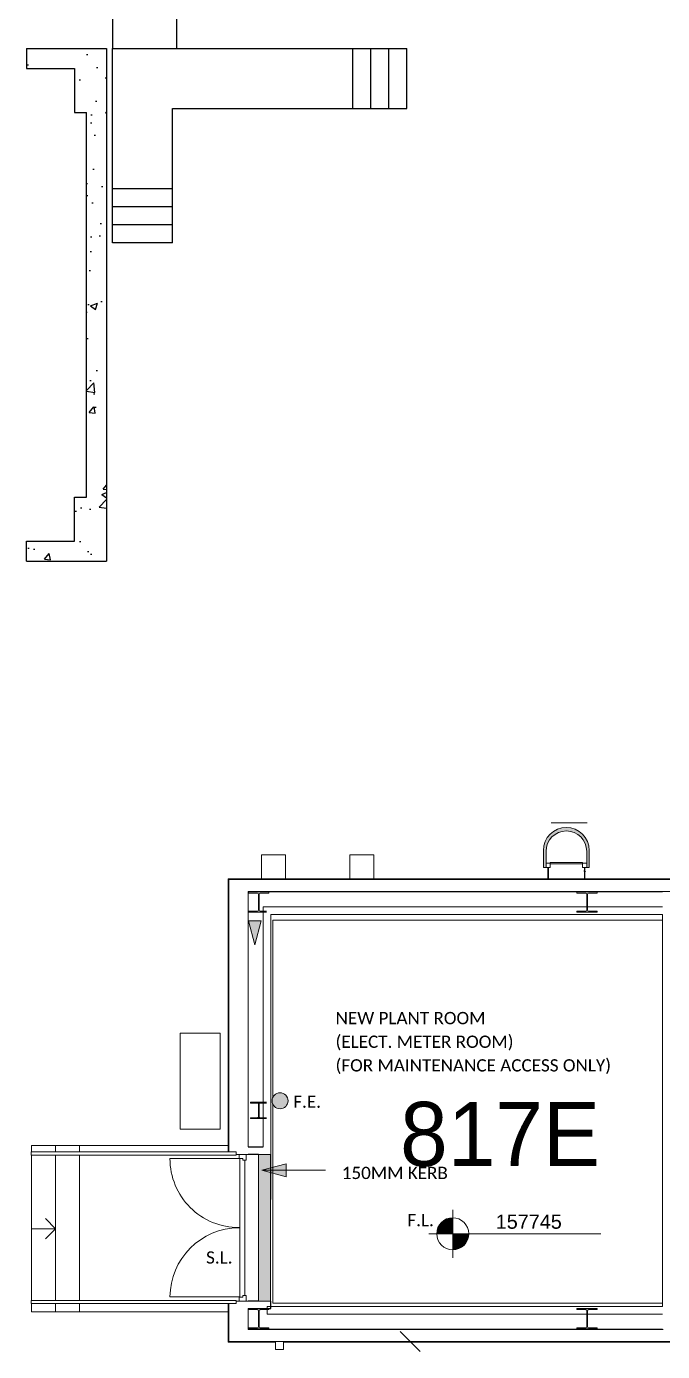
# Model space of a CAD drawing. Header units: millimetres. Extents: x -68474 to 329073, y -131063 to 73864.
# Drawn here: x 149000 to 156943, y -36864 to -20325 of the extents above; entities that cross this region are included whole.
import ezdxf

# ---------------------------------------------------------------- set-up
doc = ezdxf.new("R2010")
doc.units = ezdxf.units.MM
doc.header["$LTSCALE"] = 2000
doc.header["$MEASUREMENT"] = 0
doc.linetypes.add('Overhead', pattern=[4, 2.5, -1.5])
for name, color, linetype, lineweight in [('A-ANNO-DIMS', 211, 'Continuous', 5), ('A-CLNG', 13, 'Continuous', 15), ('A-DETL', 90, 'Continuous', 15), ('A-DETL-GENF', 92, 'Continuous', 15), ('A-DOOR', 31, 'Continuous', 13), ('A-DOOR-FRAM', 31, 'Continuous', 15), ('A-FLOR', 192, 'Continuous', 13), ('A-FLOR-HRAL', 11, 'Continuous', 13), ('A-GENM', 13, 'Continuous', 15), ('A-WALL', 113, 'Continuous', 13), ('G-ANNO-DIMS', 111, 'Continuous', 5), ('G-ANNO-TEXT', 231, 'Continuous', 5), ('I-WALL', 2, 'Continuous', 13), ('S-BEAM', 12, 'Continuous', 13), ('S-COLS', 52, 'Continuous', 13), ('S-STRS', 31, 'Continuous', 15), ('S-STRS-ANNO', 31, 'Continuous', 15)]:
    doc.layers.add(name, color=color, linetype=linetype, lineweight=lineweight)
doc.layers.add('AR-ROOM', color=15, linetype='Continuous')
doc.layers.add('AR-WALL', color=137, linetype='Continuous')
doc.styles.add('Arial_2', font='arial.ttf', dxfattribs={"height": 177.035928})
doc.styles.add('Calibri_1', font='calibri.ttf', dxfattribs={"height": 153.100159})
doc.styles.add('s5157a$0$STANDARD', font='txt')

# ---------------------------------------------------------------- blocks, each defined once
blk = doc.blocks.new('Basic Wall _ A-Wall-External-CompositeCladdingSheetingRail - ___-7734479-Level 8_GBP Copy 2')
at = {"layer": 'A-WALL', "color": 55}
for p, q in [((151527, -30972), (151518, -30964)), ((151527, -30964), (151518, -30964)), ((151528, -30972), (151527, -30972)), ((155510, -30964), (151528, -30964)), ((171775, -30972), (151528, -30972)), ((155967, -30964), (155517, -30964)), ((171775, -30964), (155974, -30964)), ((171785, -30964), (171775, -30964)), ((171777, -30972), (171775, -30972)), ((171784, -30964), (171776, -30972)), ((156943, -31126), (151767, -31126)), ((171535, -31126), (157133, -31126))]:
    blk.add_line(p, q, dxfattribs=at)
at = {"layer": 'A-WALL', "color": 55, "flags": 128}
for points in [[(151528, -30974), (151528, -30973), (151528, -30973), (151528, -30973), (151528, -30973), (151528, -30973), (151527, -30972), (151527, -30972), (151527, -30972), (151527, -30972), (151527, -30972), (151527, -30972)], [(171777, -30972), (171777, -30972), (171777, -30972), (171777, -30972), (171776, -30972), (171776, -30972), (171776, -30973), (171776, -30973), (171775, -30973), (171775, -30973), (171775, -30973), (171775, -30974)]]:
    blk.add_lwpolyline(points, dxfattribs=at)
blk = doc.blocks.new('Basic Wall _ A-Wall-External-CompositeCladdingSheetingRail - ___-7734481-Level 8_GBP Copy 2')
at = {"layer": 'A-WALL', "color": 55}
for p, q in [((151767, -36587), (156943, -36587)), ((157133, -36587), (157223, -36587)), ((157223, -36587), (157223, -36589)), ((159053, -36589), (159053, -36587)), ((159053, -36587), (162425, -36587)), ((162450, -36587), (164782, -36587)), ((164782, -36587), (164782, -36589)), ((166612, -36589), (166612, -36587)), ((166612, -36587), (171535, -36587)), ((151518, -36749), (151527, -36741)), ((151518, -36749), (152107, -36749)), ((151527, -36741), (152107, -36741)), ((152207, -36741), (156500, -36741)), ((152207, -36749), (156500, -36749)), ((156500, -36741), (157223, -36741)), ((156500, -36749), (157223, -36749)), ((157223, -36739), (157223, -36741)), ((157223, -36741), (157223, -36749)), ((159053, -36741), (159053, -36739)), ((159053, -36741), (159300, -36741)), ((159053, -36749), (159053, -36741)), ((159053, -36749), (159300, -36749)), ((159300, -36741), (164560, -36741)), ((159300, -36749), (164560, -36749)), ((164560, -36741), (164782, -36741)), ((164560, -36749), (164782, -36749)), ((164782, -36739), (164782, -36741)), ((164782, -36741), (164782, -36749)), ((166612, -36741), (166612, -36739)), ((166612, -36741), (167360, -36741)), ((166612, -36749), (166612, -36741)), ((166612, -36749), (167360, -36749)), ((167360, -36741), (171155, -36741)), ((167360, -36749), (171155, -36749)), ((171255, -36741), (171777, -36741)), ((171255, -36749), (171785, -36749)), ((171776, -36741), (171785, -36749))]:
    blk.add_line(p, q, dxfattribs=at)
at = {"layer": 'A-WALL', "color": 55, "flags": 128}
for points in [[(151527, -36741), (151527, -36741), (151527, -36741), (151527, -36741), (151527, -36741), (151527, -36741), (151528, -36740), (151528, -36740), (151528, -36740), (151528, -36740), (151528, -36740), (151528, -36739)], [(171775, -36739), (171775, -36740), (171775, -36740), (171775, -36740), (171776, -36740), (171776, -36740), (171776, -36741), (171776, -36741), (171777, -36741), (171777, -36741), (171777, -36741), (171777, -36741)]]:
    blk.add_lwpolyline(points, dxfattribs=at)
blk = doc.blocks.new('UC-Universal Columns-Column - UC254x254x73-7511566-Level 8_GBP Copy 2')
at = {"layer": 'S-COLS'}
blk.add_hatch(color=250, dxfattribs=at).paths.add_polyline_path([(97, -127), (98, -127), (98, -113), (17, -113), (8, -109), (4, -100), (4, 100), (9, 110), (17, 113), (127, 113), (127, 127), (-127, 127), (-127, 113), (-17, 113), (-8, 109), (-4, 100), (-4, -100), (-8, -109), (-17, -113), (-127, -113), (-127, -127), (62, -127)], flags=0)
at = {"layer": 'S-COLS', "color": 8, "lineweight": 15}
for p, q in [((127, 127), (-127, 127)), ((-127, 127), (-127, 113)), ((-127, 113), (-17, 113)), ((-4, 100), (-4, -100)), ((4, -100), (4, 100)), ((17, 113), (127, 113)), ((127, 113), (127, 127)), ((-17, -113), (-127, -113)), ((-127, -113), (-127, -127)), ((-127, -127), (98, -127)), ((98, -113), (17, -113))]:
    blk.add_line(p, q, dxfattribs=at)
for centre, start, end in [((-17, 100), 0, 90), ((17, 100), 90, 180), ((-17, -100), 270, 0), ((17, -100), 180, 270)]:
    blk.add_arc(centre, 12.7, start, end, dxfattribs=at)
blk = doc.blocks.new('UC-Universal Columns-Column - UC254x254x73-V1-Level 8_GBP Copy 2')
at = {"layer": 'S-COLS'}
blk.add_hatch(color=250, dxfattribs=at).paths.add_polyline_path([(-127, -127), (127, -127), (127, -113), (17, -113), (8, -109), (4, -100), (4, 100), (9, 110), (17, 113), (127, 113), (127, 127), (-127, 127), (-127, 113), (-17, 113), (-8, 109), (-4, 100), (-4, -100), (-8, -109), (-17, -113), (-127, -113)], flags=0)
at = {"layer": 'S-COLS', "color": 8, "lineweight": 15}
for p, q in [((127, 127), (-127, 127)), ((-127, 127), (-127, 113)), ((-127, 113), (-17, 113)), ((-4, 100), (-4, -100)), ((4, -100), (4, 100)), ((17, 113), (127, 113)), ((127, 113), (127, 127)), ((-17, -113), (-127, -113)), ((-127, -113), (-127, -127)), ((-127, -127), (127, -127)), ((127, -113), (17, -113)), ((127, -127), (127, -113))]:
    blk.add_line(p, q, dxfattribs=at)
for centre, start, end in [((-17, 100), 0, 90), ((17, 100), 90, 180), ((-17, -100), 270, 0), ((17, -100), 180, 270)]:
    blk.add_arc(centre, 12.7, start, end, dxfattribs=at)
blk = doc.blocks.new('UC-Universal Columns-Column - UC254x254x73-7511749-Level 8_GBP Copy 2')
at = {"layer": 'S-COLS'}
blk.add_hatch(color=250, dxfattribs=at).paths.add_polyline_path([(-127, -127), (127, -127), (127, -113), (17, -113), (8, -109), (4, -100), (4, 100), (9, 110), (17, 113), (127, 113), (127, 127), (-127, 127), (-127, 113), (-17, 113), (-8, 109), (-4, 100), (-4, -100), (-8, -109), (-17, -113), (-127, -113)], flags=0)
at = {"layer": 'S-COLS', "color": 8, "lineweight": 15}
for p, q in [((127, 127), (-127, 127)), ((-127, 127), (-127, 113)), ((-127, 113), (-17, 113)), ((-4, 100), (-4, -100)), ((4, -100), (4, 100)), ((17, 113), (127, 113)), ((127, 113), (127, 127)), ((-17, -113), (-127, -113)), ((-127, -113), (-127, -127)), ((-127, -127), (127, -127)), ((127, -113), (17, -113)), ((127, -127), (127, -113))]:
    blk.add_line(p, q, dxfattribs=at)
for centre, start, end in [((-17, 100), 0, 90), ((17, 100), 90, 180), ((-17, -100), 270, 0), ((17, -100), 180, 270)]:
    blk.add_arc(centre, 12.7, start, end, dxfattribs=at)
blk = doc.blocks.new('UC-Universal Columns-Column - UC203x203x46-7477390-Level 8_GBP Copy 2')
at = {"layer": 'S-COLS'}
blk.add_hatch(color=250, dxfattribs=at).paths.add_polyline_path([(-102, -102), (98, -101), (98, -91), (14, -91), (7, -88), (4, -80), (4, 80), (7, 88), (14, 91), (98, 91), (98, 102), (-102, 102), (-102, 91), (-14, 91), (-7, 88), (-4, 80), (-4, -80), (-7, -88), (-15, -91), (-102, -91)], flags=0)
at = {"layer": 'S-COLS', "color": 8, "lineweight": 15}
for p, q in [((98, 102), (-102, 102)), ((-102, 102), (-102, 91)), ((-102, 91), (-14, 91)), ((-4, 80), (-4, -80)), ((4, -80), (4, 80)), ((14, 91), (98, 91)), ((-14, -91), (-102, -91)), ((-102, -91), (-102, -102)), ((-102, -102), (98, -102)), ((98, -91), (14, -91))]:
    blk.add_line(p, q, dxfattribs=at)
for centre, start, end in [((-14, 80), 0, 90), ((14, 80), 90, 180), ((-14, -80), 270, 0), ((14, -80), 180, 270)]:
    blk.add_arc(centre, 10.2, start, end, dxfattribs=at)
blk = doc.blocks.new('Basic Wall _ A-Wall-External-CompositeCladdingSheetingRail 3 - ___-7734507-Level 8_GBP Copy 2')
at = {"layer": 'A-WALL', "color": 55}
for p, q in [((151518, -30964), (151527, -30972)), ((151518, -34297), (151518, -30964)), ((151527, -30972), (151527, -34296)), ((151518, -34372), (151518, -34297)), ((151527, -34297), (151527, -34372)), ((151518, -36387), (151518, -36266)), ((151527, -36266), (151527, -36387)), ((151518, -36749), (151518, -36387)), ((151527, -36387), (151527, -36741)), ((151527, -36741), (151518, -36749))]:
    blk.add_line(p, q, dxfattribs=at)
at = {"layer": 'A-WALL', "color": 55, "flags": 128}
for points in [[(151527, -30972), (151527, -30972), (151527, -30972), (151527, -30972), (151527, -30972), (151527, -30972), (151528, -30973), (151528, -30973), (151528, -30973), (151528, -30973), (151528, -30973), (151528, -30974)], [(151528, -36739), (151528, -36740), (151528, -36740), (151528, -36740), (151528, -36740), (151528, -36740), (151527, -36741), (151527, -36741), (151527, -36741), (151527, -36741), (151527, -36741), (151527, -36741)]]:
    blk.add_lwpolyline(points, dxfattribs=at)
blk = doc.blocks.new('Basic Wall _ A-Drywall-Internal-120mm with Insu-Type 3 - ___-7400366-Level 8_GBP Copy 2')
at = {"layer": 'I-WALL', "color": 55}
blk.add_line((156943, -36587), (156943, -36589), dxfattribs=at)
blk = doc.blocks.new('Doors_ExtDbl_Flush_without louver - 1830x2400mm-7869281-Level 8_GBP Copy 2')
at = {"layer": 'A-DOOR', "color": 55}
for p, q in [((-863, -856), (-863, 6)), ((864, -856), (864, 6))]:
    blk.add_line(p, q, dxfattribs=at)
for centre, start, end in [((-863, 6), 270, 0), ((864, 6), 180, 270)]:
    blk.add_arc(centre, 862, start, end, dxfattribs=at)
at = {"layer": 'A-DOOR-FRAM', "color": 8}
for p, q in [((-844, 95), (-915, 95)), ((-915, 95), (-915, 6)), ((-915, 6), (-866, 6)), ((-866, 6), (-866, 53)), ((-866, 53), (-844, 53)), ((-844, 53), (-844, 95)), ((915, 95), (844, 95)), ((844, 95), (844, 53)), ((844, 53), (866, 53)), ((866, 53), (866, 6)), ((866, 6), (915, 6)), ((915, 6), (915, 95))]:
    blk.add_line(p, q, dxfattribs=at)
blk = doc.blocks.new('Railing - Railing-7439280-Level 8_GBP Copy 2')
at = {"layer": 'A-FLOR-HRAL', "color": 55}
for p, q in [((149059, -36266), (149059, -36226)), ((150001, -36226), (149059, -36226)), ((150001, -36266), (149059, -36266)), ((151617, -36226), (150001, -36226)), ((151617, -36266), (150001, -36266)), ((151617, -36226), (151617, -36266))]:
    blk.add_line(p, q, dxfattribs=at)
blk = doc.blocks.new('Railing - Railing-7439652-Level 8_GBP Copy 2')
at = {"layer": 'A-FLOR-HRAL', "color": 55}
for p, q in [((149059, -34412), (149059, -34372)), ((150001, -34372), (149059, -34372)), ((151619, -34372), (150001, -34372)), ((151619, -34372), (151619, -34412)), ((150001, -34412), (149059, -34412)), ((151619, -34412), (150001, -34412))]:
    blk.add_line(p, q, dxfattribs=at)
blk = doc.blocks.new('RYD_Downpipe-Hopper - Downpipe-7831580-Level 8_GBP Copy 2')
at = {"layer": 'A-GENM'}
for p, q in [((175, 175), (75, 175)), ((75, 175), (75, 75)), ((175, 75), (175, 175)), ((75, 75), (175, 75))]:
    blk.add_line(p, q, dxfattribs=at)
blk = doc.blocks.new('Cotterman_Roof_ladder_with_walk-thru_17671 - Cotterman_Roof_ladder_with_walk-thru_17671-7833352-Level 8_GBP Copy 2')
at = {"layer": 'A-GENM'}
h = blk.add_hatch(color=201, dxfattribs=at)
h.paths.add_polyline_path([(-232, 77), (-225, 77), (-225, 88), (-232, 88), (-232, 81), (-276, 81), (-276, 77), (-262, 77)], flags=0)
h.paths.add_polyline_path([(227, 77), (276, 77), (276, 81), (232, 81), (232, 88), (225, 88), (225, 77)], flags=0)
for p, q in [((-203, 278), (-254, 278)), ((-254, 227), (-203, 227)), ((-232, 227), (-232, 88)), ((-225, 88), (-225, 227)), ((203, 289), (-203, 289)), ((-203, 278), (-203, 289)), ((-203, 227), (-203, 278)), ((-203, 270), (203, 270)), ((203, 289), (203, 278)), ((254, 278), (203, 278)), ((203, 278), (203, 227)), ((203, 227), (254, 227)), ((225, 227), (225, 88)), ((232, 88), (232, 227)), ((-232, 81), (-276, 81)), ((-276, 81), (-276, 75)), ((-232, 88), (-232, 81)), ((-225, 75), (-225, 88)), ((225, 88), (225, 75)), ((232, 81), (232, 88)), ((276, 81), (232, 81)), ((276, 75), (276, 81))]:
    blk.add_line(p, q, dxfattribs=at)
blk = doc.blocks.new('Basic Wall _ A-Drywall-Internal-120mm with Insu-Type 3 - ___-7865473-Level 8_GBP Copy 2')
at = {"layer": 'I-WALL', "color": 55}
blk.add_line((156943, -36304), (156943, -31409), dxfattribs=at)
blk = doc.blocks.new('Spot Elevations - Spot Elevation - Target Filled-23738-Level 8_GBP Copy 2')
at = {"layer": 'G-ANNO-DIMS'}
h = blk.add_hatch(color=256, dxfattribs=at)
edge = h.paths.add_edge_path(flags=0)
edge.add_line((-2, 0), (-4, 0))
edge.add_arc((-2, 0), 2, 90, 180, ccw=False)
edge.add_line((-2, 2), (-2, 0))
h = blk.add_hatch(color=256, dxfattribs=at)
edge = h.paths.add_edge_path(flags=0)
edge.add_line((-2, 0), (0, 0))
edge.add_arc((-2, 0), 2, 270, 360, ccw=False)
edge.add_line((-2, -2), (-2, 0))
at = {"layer": 'G-ANNO-DIMS', "lineweight": 15}
for p, q in [((-2, -3), (-2, 3)), ((-5, 0), (12, 0))]:
    blk.add_line(p, q, dxfattribs=at)
blk.add_circle((-2, 0), 2, dxfattribs=at)
blk = doc.blocks.new('_Oblique')
at = {"color": 0, "linetype": 'ByBlock', "lineweight": -2}
blk.add_line((-0.5, -0.5), (0.5, 0.5), dxfattribs=at)

msp = doc.modelspace()

# ---------------------------------------------------------------- hatches: boundary and pattern name
at = {"layer": 'A-DETL-GENF'}
for color, points in [(201, [(155488, -30821.1), (155488, -30621.1), (155493.5, -30568.3), (155509.9, -30517.8), (155538.8, -30469.3), (155572, -30432.4), (155615, -30401.2), (155663.5, -30379.6), (155715.4, -30368.5), (155771.2, -30369.1), (155820.5, -30379.6), (155869, -30401.2), (155911.9, -30432.4), (155947.5, -30471.8), (155974, -30517.8), (155990.4, -30568.3), (155996, -30621.1), (155996, -30821.1), (156027.5, -30821.1), (156027.5, -30608.8), (156021.3, -30550.1), (156002.8, -30493.2), (155972.9, -30441.3), (155932.8, -30396.9), (155884.4, -30361.7), (155829.8, -30337.4), (155771.2, -30324.9), (155711.4, -30324.9), (155652.9, -30337.4), (155598.2, -30361.7), (155549.8, -30396.9), (155509.7, -30441.3), (155479.8, -30493.2), (155461.3, -30550.1), (155455.1, -30609.6), (155455.1, -30821.1)]), (7, [(151895.9, -36234.4), (152045.9, -36234.4), (152045.9, -34404.4), (151895.9, -34404.4), (151895.9, -35619.8)])]:
    msp.add_hatch(color=color, dxfattribs=at).paths.add_polyline_path(points, flags=0)
at = {"layer": 'A-DETL-GENF', "lineweight": 50}
h = msp.add_hatch(dxfattribs=at)
h.set_pattern_fill('FP_1', color=135, style=0, pattern_type=2)
h.set_pattern_definition([(45, (6600, -1200), (-424.264, 424.264), [])])
h.paths.add_polyline_path([(155510.2, -30960.9), (155516.5, -30960.9), (155516.5, -30821.1), (155538.8, -30821.1), (155538.8, -30778.7), (155945.2, -30778.7), (155945.2, -30821.1), (155967.4, -30821.1), (155967.4, -30960.9), (155973.7, -30960.9), (155973.7, -30821.1), (155996, -30821.1), (155996, -30770.3), (155945.2, -30770.3), (155945.2, -30759.6), (155538.8, -30759.9), (155538.8, -30770.3), (155488, -30770.3), (155488, -30821.1), (155510.2, -30821.1), (155510.2, -30882)], flags=0)
at = {"layer": 'A-DETL-GENF'}
h = msp.add_hatch(color=1, dxfattribs=at)
h.paths.add_polyline_path([(163958.7, -36214.4), (163984.6, -36211), (164008.7, -36201), (164029.4, -36185.1), (164045.3, -36164.4), (164055.3, -36140.3), (164058.7, -36114.4), (164055.3, -36088.5), (164045.3, -36064.4), (164029.4, -36043.7), (164008.7, -36027.8), (163984.6, -36017.8), (163958.7, -36014.4), (163932.8, -36017.8), (163908.7, -36027.8), (163888, -36043.7), (163872.1, -36064.4), (163862.1, -36088.5), (163858.7, -36114.4), (163862.1, -36140.3), (163872.1, -36164.4), (163888, -36185.1), (163908.7, -36201), (163932.8, -36211)], flags=0)
h.paths.add_polyline_path([(152166, -33835.1), (152191.8, -33831.7), (152216, -33821.7), (152236.7, -33805.8), (152252.6, -33785.1), (152262.6, -33761), (152266, -33735.1), (152262.6, -33709.2), (152252.6, -33685.1), (152236.7, -33664.4), (152216, -33648.5), (152191.8, -33638.5), (152166, -33635.1), (152140.1, -33638.5), (152116, -33648.5), (152095.2, -33664.4), (152079.4, -33685.1), (152069.4, -33709.2), (152066, -33735.1), (152069.4, -33761), (152079.4, -33785.1), (152095.2, -33805.8), (152116, -33821.7), (152140.1, -33831.7)], flags=0)
at = {"layer": 'AR-WALL'}
h = msp.add_hatch(dxfattribs=at)
h.set_pattern_fill('AR-CONC', color=256, scale=5, style=0)
h.set_pattern_definition([(50, (35996.56, -88500.5), (910.9233, -79.6954), [95.25, -1047.75]), (355, (35996.6, -88500.5), (-176.214, 955.283), [76.2, -838.2]), (100.451, (36072.5, -88507.14), (734.7125, 875.5834), [80.95, -890.45]), (46.1842, (35996.6, -88246.5), (1355.395, -210.212), [142.875, -1571.625]), (96.6356, (36109.5, -88264), (1187.021, 1237.128), [121.425, -1335.675]), (351.184, (35996.6, -88246.5), (1187.023, 1237.126), [114.3, -1257.3]), (21, (36123.56, -88310), (758.0744, -511.3276), [95.25, -1047.75]), (326, (36123.6, -88310), (309.01, 920.94), [76.2, -838.2]), (71.4514, (36186.7, -88352.6), (1067.0825, 409.614), [80.95, -890.45]), (37.5, (35996.56, -88500.5), (15.443, 422.7752), [0, -828.04, 0, -850.9, 0, -841.375]), (7.5, (35996.56, -88500.5), (334.0983, 500.9029), [0, -485.14, 0, -808.99, 0, -320.675]), (327.5, (35713.35, -88500.5), (677.953, -28.6437), [0, -317.5, 0, -990.6, 0, -1314.45]), (317.5, (35586.35, -88500.5), (740.646, 127.1325), [0, -412.75, 0, -657.86, 0, -933.45])])
h.paths.add_polyline_path([(149599.9, -20850), (149599.9, -21400), (149749.9, -21400), (149749.9, -26200), (149599.9, -26200), (149599.9, -26750), (148999.9, -26750), (148999.9, -27000), (149999.9, -27000), (149999.9, -20600), (148999.9, -20600), (148999.9, -20850)])
at = {"layer": 'G-ANNO-TEXT'}
for points in [[(151852, -31788.6), (151932.3, -31488.6), (151771.6, -31488.6)], [(151940.9, -34601.8), (152240.9, -34682.2), (152240.9, -34521.5)]]:
    msp.add_hatch(color=90, dxfattribs=at).paths.add_polyline_path(points, flags=0)

# ---------------------------------------------------------------- linework, layer by layer
at = {"layer": 'A-ANNO-DIMS'}
msp.add_line((153765.9, -36739.4), (153942.7, -36739.4), dxfattribs=at)
at = {"layer": 'A-CLNG'}
for q in [(152051.8, -34404.4), (152045.9, -34968.2)]:
    msp.add_line((152051.8, -34968.2), q, dxfattribs=at)
at = {"layer": 'A-DETL', "lineweight": 13}
msp.add_line((155552.5, -30263.5), (156000, -30263.5), dxfattribs=at)
at = {"layer": 'A-DETL', "lineweight": 5}
for p, q in [((155455.1, -30609.6), (155455.1, -30821.1)), ((155488, -30821.1), (155488, -30621.1)), ((155996, -30621.1), (155996, -30821.1)), ((156027.5, -30821.1), (156027.5, -30609.6)), ((155455.1, -30821.1), (155488, -30821.1)), ((155996, -30821.1), (156027.5, -30821.1)), ((150920, -34090.7), (150920, -32890.7)), ((150920, -32890.7), (151420, -32890.7)), ((151420, -32890.7), (151420, -34090.7)), ((151420, -34090.7), (150920, -34090.7)), ((151895.9, -34404.4), (151895.9, -36234.4)), ((152045.9, -34404.4), (151895.9, -34404.4)), ((152045.9, -36234.4), (152045.9, -34404.4)), ((151895.9, -36234.4), (152045.9, -36234.4))]:
    msp.add_line(p, q, dxfattribs=at)
msp.add_circle((152166, -33735.1), 100, dxfattribs=at)
for centre, radius, start, end in [((155741.3, -30609.6), 286.2, 0, 180), ((155742, -30621.1), 254, 0, 180), ((152166, -33735.1), 100, 0, 180), ((152166, -33735.1), 100, 180, 0)]:
    msp.add_arc(centre, radius, start, end, dxfattribs=at)
at = {"layer": 'A-FLOR', "lineweight": 15}
for p, q in [((152236, -30666.4), (151936, -30666.4)), ((151936, -30666.4), (151936, -30963.5)), ((152236, -30963.5), (152236, -30666.4)), ((153336, -30666.4), (153036, -30666.4)), ((153036, -30666.4), (153036, -30963.5)), ((153336, -30963.5), (153336, -30666.4)), ((156942.5, -31480), (152075, -31480)), ((152075, -31480), (152075, -33695.6)), ((151420, -32890.7), (150920, -32890.7)), ((150920, -32890.7), (150920, -34090.7)), ((151420, -34090.7), (151420, -32890.7)), ((152075, -33774.6), (152075, -36259.4)), ((150920, -34090.7), (151420, -34090.7)), ((152075, -36259.4), (156942.5, -36259.4))]:
    msp.add_line(p, q, dxfattribs=at)
at = {"layer": 'A-WALL', "color": 8, "lineweight": 15}
for p, q in [((171775, -30973.5), (151528.5, -30973.5)), ((151528.5, -30973.5), (151528.5, -34371.6)), ((171535, -31123.5), (151767.5, -31123.5)), ((151767.5, -34309.4), (151767.5, -31123.5)), ((151957.5, -31367.9), (151957.5, -31313.5)), ((155995.7, -31313.5), (151957.5, -31313.5)), ((151957.5, -33753.4), (151957.5, -31382.1)), ((152052.5, -31408.5), (152052.5, -34404.4)), ((156942.5, -31408.5), (152052.5, -31408.5)), ((156942.5, -31313.5), (156004.3, -31313.5)), ((151957.5, -33945.6), (151957.5, -33764.4)), ((151957.5, -34309.4), (151957.5, -33956.6)), ((151618.5, -34404.4), (151653.5, -34404.4)), ((151742.5, -34404.4), (151767.5, -34404.4)), ((152052.5, -34404.4), (152045.9, -34404.4)), ((151528.5, -36266.3), (151528.5, -36739.4)), ((151653.5, -36234.4), (151617.5, -36234.4)), ((151767.5, -36234.4), (151742.5, -36234.4)), ((151767.5, -36589.4), (151767.5, -36329.4)), ((152005, -36304.4), (156942.5, -36304.4)), ((152005, -36328), (152005, -36304.4)), ((152005, -36399.4), (152005, -36342.2)), ((152005, -36399.4), (155995.7, -36399.4)), ((156942.5, -36399.4), (156004.3, -36399.4)), ((151767.5, -36589.4), (156952.5, -36589.4)), ((151528.5, -36739.4), (157222.8, -36739.4))]:
    msp.add_line(p, q, dxfattribs=at)
at = {"layer": 'A-WALL', "color": 10, "lineweight": 25}
for p, q in [((151767.5, -34309.4), (151957.5, -34309.4)), ((151895.9, -34404.4), (151767.5, -34404.4)), ((151895.9, -36234.4), (151767.5, -36234.4)), ((151767.5, -36329.4), (151772.7, -36329.4)), ((152027.3, -36329.4), (152052.5, -36329.4)), ((152052.5, -36234.4), (152045.9, -36234.4)), ((152052.5, -36329.4), (152052.5, -36234.4))]:
    msp.add_line(p, q, dxfattribs=at)
at = {"layer": 'A-WALL', "color": 55}
for p, q in [((151662.5, -36185.9), (151662.5, -34452.9)), ((151728.5, -34474.9), (151728.5, -36163.9))]:
    msp.add_line(p, q, dxfattribs=at)
at = {"layer": 'AR-WALL'}
for p, q in [((150875, -18200.1), (150875, -20600)), ((150075, -19800), (150075, -20600)), ((148999.9, -20600), (148999.9, -20850)), ((148999.9, -20600), (149999.9, -20600)), ((149999.9, -20600), (149999.9, -27000)), ((150075, -23025), (150075, -20600)), ((150075, -20600), (153750, -20600)), ((150075, -23025), (150075, -20600)), ((153075, -21350), (153075, -20600)), ((153300, -21350), (153300, -20600)), ((153525, -21350), (153525, -20600)), ((153750, -21350), (153750, -20600)), ((148999.9, -20850), (149599.9, -20850)), ((149599.9, -20850), (149599.9, -21400)), ((149599.9, -21400), (149749.9, -21400)), ((149749.9, -26200), (149749.9, -21400)), ((150825, -23025), (150825, -21350)), ((150825, -21350), (153750, -21350)), ((150825, -22350), (150075, -22350)), ((150825, -22575), (150075, -22575)), ((150825, -22800), (150075, -22800)), ((150825, -23025), (150075, -23025)), ((149599.9, -26200), (149749.9, -26200)), ((149599.9, -26750), (149599.9, -26200)), ((148999.9, -27000), (148999.9, -26750)), ((148999.9, -26750), (149599.9, -26750)), ((148999.9, -27000), (149999.9, -27000))]:
    msp.add_line(p, q, dxfattribs=at)
at = {"layer": 'G-ANNO-DIMS'}
for p, q in [((156173.3, -35394.5), (154522.5, -35394.5)), ((154773.9, -35394.5), (156173.3, -35394.5))]:
    msp.add_line(p, q, dxfattribs=at)
at = {"layer": 'G-ANNO-TEXT', "color": 90}
for p, q in [((151932.3, -31488.6), (151771.6, -31488.6)), ((151771.6, -31488.6), (151852, -31788.6)), ((151852, -31788.6), (151932.3, -31488.6)), ((152240.9, -34521.5), (151940.9, -34601.8)), ((152240.9, -34682.2), (152240.9, -34521.5)), ((151940.9, -34601.8), (152240.9, -34682.2)), ((151940.9, -34601.8), (152733.6, -34601.8))]:
    msp.add_line(p, q, dxfattribs=at)
at = {"layer": 'S-BEAM', "color": 55}
msp.add_line((151725, -34474.9), (151725, -36163.9), dxfattribs=at)
at = {"layer": 'S-STRS'}
for p, q in [((149062.5, -34291.3), (149062.5, -34296.3)), ((149062.5, -34296.7), (149062.5, -34371.6)), ((149062.6, -34291.2), (149362.5, -34291.2)), ((149362.5, -34291.2), (149662.5, -34291.2)), ((149362.5, -34291.2), (149362.5, -34296.7)), ((149362.5, -34296.7), (149362.5, -34371.6)), ((151518.5, -34291.2), (149662.5, -34291.2)), ((149662.5, -34291.2), (149662.5, -34296.7)), ((149662.5, -34296.7), (149662.5, -34371.6)), ((149062.5, -34411.6), (149062.5, -36225.8)), ((149362.5, -34411.6), (149362.5, -36225.8)), ((149662.5, -34411.6), (149662.5, -36225.8)), ((149062.5, -36265.8), (149062.5, -36371.2)), ((149062.5, -36371.2), (149362.5, -36371.2)), ((149362.5, -36265.8), (149362.5, -36371.2)), ((149362.5, -36371.2), (149662.5, -36371.2)), ((149662.5, -36265.8), (149662.5, -36371.2)), ((149662.5, -36371.2), (151518.5, -36371.2))]:
    msp.add_line(p, q, dxfattribs=at)
at = {"layer": 'S-STRS', "linetype": 'Overhead'}
for p, q in [((149062.5, -34291.3), (149062.5, -34296.3)), ((149062.5, -34296.7), (149062.5, -34371.6)), ((149362.5, -34291.2), (149362.5, -34296.7)), ((149362.5, -34296.7), (149362.5, -34371.6)), ((149062.5, -34411.6), (149062.5, -36225.8)), ((149362.5, -34411.6), (149362.5, -36225.8)), ((149062.5, -36265.8), (149062.5, -36371.2)), ((149362.5, -36265.8), (149362.5, -36371.2))]:
    msp.add_line(p, q, dxfattribs=at)
at = {"layer": 'S-STRS-ANNO'}
for p, q in [((149362.5, -35331.2), (149237.5, -35206.2)), ((149062.5, -35331.2), (149362.5, -35331.2)), ((149362.5, -35331.2), (149237.5, -35456.2))]:
    msp.add_line(p, q, dxfattribs=at)

# ---------------------------------------------------------------- block references
at = {"layer": 'A-ANNO-DIMS', "xscale": 250, "yscale": 250, "zscale": 250, "rotation": 90}
msp.add_blockref('_Oblique', (153792.7, -36739.4), dxfattribs=at)
at = {"layer": 'A-DOOR', "color": 55, "rotation": 269.9999999999998}
msp.add_blockref('Doors_ExtDbl_Flush_without louver - 1830x2400mm-7869281-Level 8_GBP Copy 2', (151648, -35319.4), dxfattribs=at)
at = {"layer": 'A-FLOR-HRAL', "color": 55}
for name in ['Railing - Railing-7439652-Level 8_GBP Copy 2', 'Railing - Railing-7439280-Level 8_GBP Copy 2']:
    msp.add_blockref(name, (0, 0), dxfattribs=at)
at = {"layer": 'A-GENM'}
msp.add_blockref('Cotterman_Roof_ladder_with_walk-thru_17671 - Cotterman_Roof_ladder_with_walk-thru_17671-7833352-Level 8_GBP Copy 2', (155742, -31048.5), dxfattribs=at)
at = {"layer": 'A-GENM', "rotation": 180}
msp.add_blockref('RYD_Downpipe-Hopper - Downpipe-7831580-Level 8_GBP Copy 2', (152282.5, -36664.4), dxfattribs=at)
at = {"layer": 'A-WALL', "color": 55}
for name in ['Basic Wall _ A-Wall-External-CompositeCladdingSheetingRail - ___-7734479-Level 8_GBP Copy 2', 'Basic Wall _ A-Wall-External-CompositeCladdingSheetingRail 3 - ___-7734507-Level 8_GBP Copy 2', 'Basic Wall _ A-Wall-External-CompositeCladdingSheetingRail - ___-7734481-Level 8_GBP Copy 2']:
    msp.add_blockref(name, (0, 0), dxfattribs=at)
at = {"layer": 'G-ANNO-DIMS', "lineweight": 15, "xscale": 99.99999999999993, "yscale": 99.99999999999993, "zscale": 99.99999999999993}
msp.add_blockref('Spot Elevations - Spot Elevation - Target Filled-23738-Level 8_GBP Copy 2', (154522.5, -35394.5), dxfattribs=at)
at = {"layer": 'I-WALL', "color": 55}
for name in ['Basic Wall _ A-Drywall-Internal-120mm with Insu-Type 3 - ___-7865473-Level 8_GBP Copy 2', 'Basic Wall _ A-Drywall-Internal-120mm with Insu-Type 3 - ___-7400366-Level 8_GBP Copy 2']:
    msp.add_blockref(name, (0, 0), dxfattribs=at)
at = {"layer": 'S-COLS', "color": 55}
for name, p in [('UC-Universal Columns-Column - UC254x254x73-7511566-Level 8_GBP Copy 2', (151900, -31255)), ('UC-Universal Columns-Column - UC254x254x73-V1-Level 8_GBP Copy 2', (156000, -31255)), ('UC-Universal Columns-Column - UC203x203x46-7477390-Level 8_GBP Copy 2', (151900, -33855)), ('UC-Universal Columns-Column - UC254x254x73-V1-Level 8_GBP Copy 2', (151900, -36455)), ('UC-Universal Columns-Column - UC254x254x73-7511749-Level 8_GBP Copy 2', (156000, -36455))]:
    msp.add_blockref(name, p, dxfattribs=at)

# ---------------------------------------------------------------- texts
at = {"layer": 'AR-ROOM', "style": 's5157a$0$STANDARD'}
msp.add_text('817E', height=800, dxfattribs=at).set_placement((153665.2, -34548.8))
at = {"layer": 'G-ANNO-TEXT', "color": 7, "char_height": 153.1, "attachment_point": 1, "line_spacing_factor": 1.156427, "style": 'Calibri_1'}
for s, insert, width in [('NEW PLANT ROOM\\P(ELECT. METER ROOM)\\P(FOR MAINTENANCE ACCESS ONLY)', (152859.6, -32625.8), 4177.276), ('F.E.', (152331.1, -33668.9), 421.183), ('150MM KERB', (152936.8, -34558.8), 1609.137), ('F.L.', (153756.5, -35148.3), 401.744), ('S.L.', (151242.6, -35614.1), 401.744)]:
    msp.add_mtext(s, dxfattribs=dict(at, insert=insert, width=width))

# ---------------------------------------------------------------- next in the draw order: texts
at = {"layer": 'G-ANNO-DIMS', "insert": (154859.8, -35155.4), "char_height": 177.04, "width": 984.921, "attachment_point": 1, "line_spacing_factor": 0.938532, "style": 'Arial_2', "bg_fill": 3, "box_fill_scale": 1.25, "bg_fill_color": 0, "bg_fill_transparency": 0}
msp.add_mtext('157745', dxfattribs=at)

doc.saveas('drawing.dxf')
